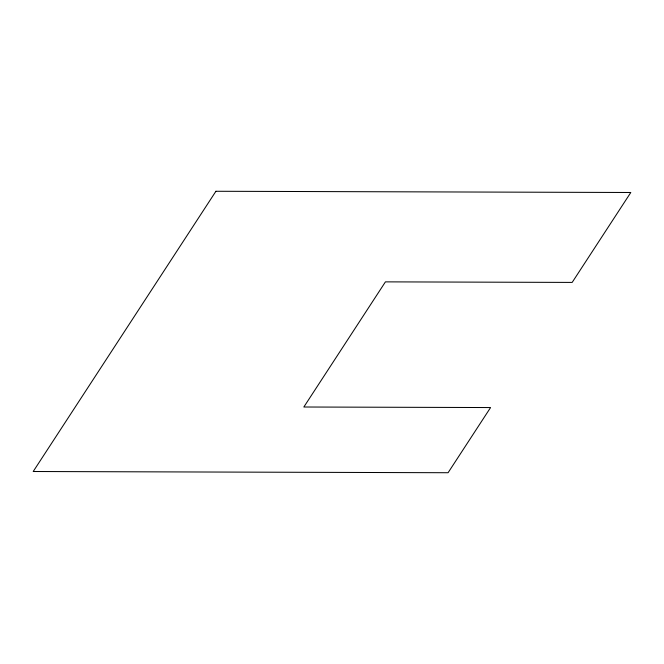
<?xml version="1.0" encoding="UTF-8"?>
<svg xmlns="http://www.w3.org/2000/svg" width="664" height="664" viewBox="0 0 664 664"><rect width="100%" height="100%" fill="white"/><g stroke="black" fill="none" stroke-linecap="round" stroke-linejoin="round"><path stroke-width="1" d="M215.916 191.273L33.2 471.506L448.084 472.726L490.58 407.555L303.838 407.007L385.427 281.868L572.169 282.416L630.8 192.494L215.916 191.273"/></g></svg>
